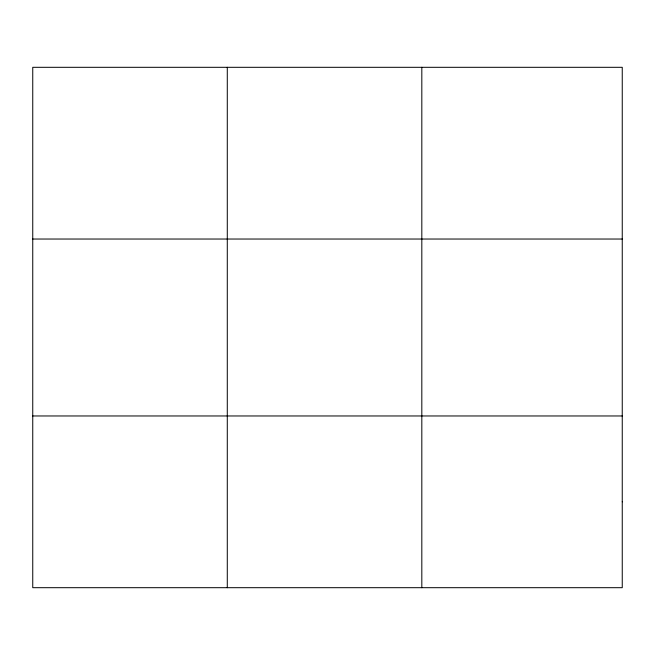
<?xml version="1.0" encoding="UTF-8"?>
<svg xmlns="http://www.w3.org/2000/svg" width="655" height="655" viewBox="0 0 655 655"><rect width="100%" height="100%" fill="white"/><g stroke="black" fill="none" stroke-linecap="round" stroke-linejoin="round"><path stroke-width="0.98" d="M227.285 587.691L227.285 67.309M421.82 587.691L421.82 67.309M32.75 239.034L622.25 239.034M32.75 415.966L622.25 415.966M622.25 501.828L622.25 587.691L32.75 587.691L32.75 67.309L622.25 67.309L622.25 501.828"/></g></svg>
